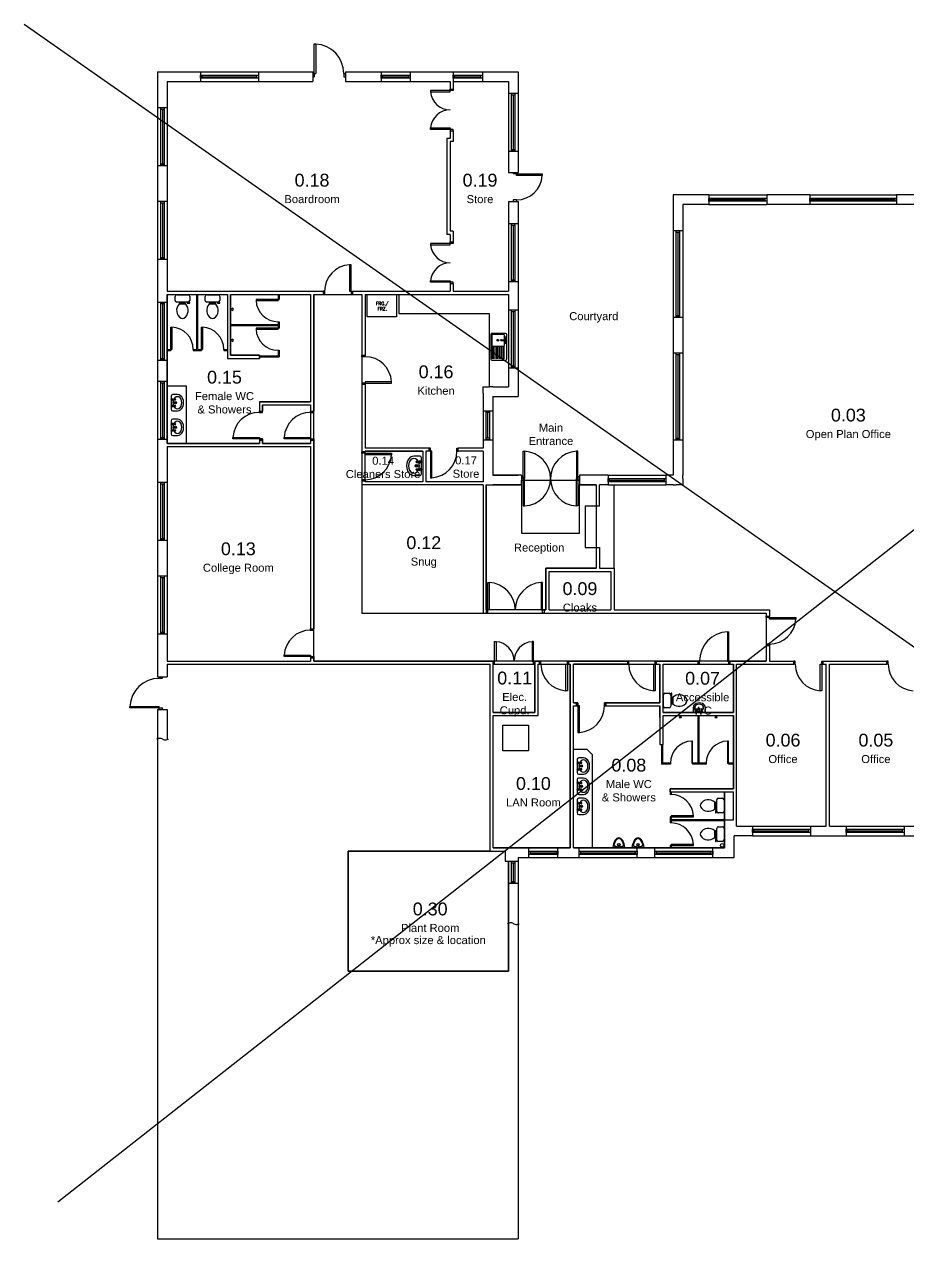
# Model space of a CAD drawing. Header units: millimetres. Extents: x 79795 to 317870, y -36033 to 97293.
# Drawn here: x 79795 to 107415, y 2124 to 40048 of the extents above; entities that cross this region are included whole.
import ezdxf

# ---------------------------------------------------------------- set-up
doc = ezdxf.new("R2010")
doc.units = ezdxf.units.MM
doc.header["$MEASUREMENT"] = 0
doc.layers.get('0').update_dxf_attribs({"linetype": 'CONTINUOUS'})
for name, color, linetype in [('4THFL', 7, 'CONTINUOUS'), ('BALANCE', 7, 'CONTINUOUS'), ('BENCH', 8, 'CONTINUOUS'), ('DOORS', 4, 'CONTINUOUS'), ('ROOM_NAMES', 7, 'CONTINUOUS'), ('SANITARY', 7, 'CONTINUOUS')]:
    doc.layers.add(name, color=color, linetype=linetype)
doc.styles.get("Standard").update_dxf_attribs({"font": 'simplex'})

# ---------------------------------------------------------------- blocks, each defined once
blk = doc.blocks.new('A$C0E9529B2')
at = {"layer": 'DOORS', "ltscale": 0.95}
for p, q in [((-42, -100), (-42, 0)), ((-42, 0), (0, 0)), ((-868, 0), (-910, 0)), ((-868, -100), (-910, -100)), ((-868, -100), (-868, 0)), ((-87, -926), (-87, -100)), ((-87, -100), (-42, -100)), ((-42, -100), (-42, -926)), ((-42, -100), (0, -100)), ((-42, -926), (-87, -926))]:
    blk.add_line(p, q, dxfattribs=at)
blk.add_arc((-42, -100), 826, 180, 266.877, dxfattribs=at)
blk = doc.blocks.new('A$C6B752316')
at = {"layer": 'DOORS', "ltscale": 0.95}
for p, q in [((-42, -100), (-42, 0)), ((-42, 0), (0, 0)), ((-868, 0), (-910, 0)), ((-868, -100), (-910, -100)), ((-868, -100), (-868, 0)), ((-87, -926), (-87, -100)), ((-87, -100), (-42, -100)), ((-42, -100), (-42, -926)), ((-42, -100), (0, -100)), ((-42, -926), (-87, -926))]:
    blk.add_line(p, q, dxfattribs=at)
blk.add_arc((-42, -100), 826, 180, 266.877, dxfattribs=at)
blk = doc.blocks.new('A1063DB')
at = {"color": 0}
for p, q in [((0, 386), (0, -386)), ((470, 416), (30, 416)), ((500, -386), (500, 386)), ((91, -26), (91, 377)), ((455, -26), (455, 377)), ((75, -51), (75, -192)), ((75, -220), (75, -361)), ((445, -26), (100, -26)), ((470, -361), (470, -51)), ((30, -416), (470, -416)), ((100, -386), (445, -386))]:
    blk.add_line(p, q, dxfattribs=at)
at = {"color": 0, "linetype": 'ByBlock'}
for p, q in [((124, -26), (124, 377)), ((174, -26), (174, 377)), ((224, -26), (224, 377)), ((274, -26), (274, 377)), ((324, -26), (324, 377)), ((374, -26), (374, 377)), ((424, -26), (424, 377)), ((18, -119), (18, -299)), ((55, -119), (18, -119)), ((18, -299), (55, -299)), ((18, -299), (55, -299)), ((24, -192), (180, -192)), ((24, -220), (24, -192)), ((180, -220), (24, -220)), ((55, -192), (55, -119)), ((55, -299), (55, -220))]:
    blk.add_line(p, q, dxfattribs=at)
blk.add_circle((278, -209), 26.3, dxfattribs=at)
at = {"color": 0}
for centre, radius, start, end in [((30, 386), 30, 90, 180), ((470, 386), 30, 0, 90), ((100, -51), 25, 90, 180), ((100, -361), 25, 180, 270), ((445, -51), 25, 0, 90), ((445, -361), 25, 270, 0), ((30, -386), 30, 180, 270), ((470, -386), 30, 270, 0)]:
    blk.add_arc(centre, radius, start, end, dxfattribs=at)
at = {"color": 0, "linetype": 'ByBlock'}
blk.add_arc((177, -206), 14.2, 280.3889, 79.6111, dxfattribs=at)

msp = doc.modelspace()

# ---------------------------------------------------------------- linework, layer by layer
at = {"layer": '4THFL', "color": 1}
for p, q in [((79795, 40048), (127404, 6726)), ((80846, 3274), (125752, 38547))]:
    msp.add_line(p, q, dxfattribs=at)
at = {"layer": '4THFL'}
for p, q in [((83960, 38564), (83960, 37449)), ((83960, 38564), (85300, 38564)), ((85300, 38564), (85300, 38261)), ((85300, 38564), (87110, 38564)), ((85350, 38362), (85350, 38462)), ((85350, 38412), (87060, 38412)), ((87060, 38362), (87060, 38462)), ((87110, 38564), (87110, 38261)), ((87110, 38564), (88802, 38564)), ((88802, 38564), (88802, 38261)), ((89825, 38564), (89825, 38261)), ((89825, 38564), (90940, 38564)), ((90940, 38564), (90940, 38261)), ((90940, 38564), (91850, 38564)), ((90990, 38362), (90990, 38462)), ((90990, 38412), (91800, 38412)), ((91800, 38362), (91800, 38462)), ((91850, 38564), (91850, 38261)), ((91850, 38564), (93190, 38564)), ((93190, 38564), (93190, 38261)), ((93190, 38564), (94100, 38564)), ((93240, 38362), (93240, 38462)), ((93240, 38412), (94050, 38412)), ((94050, 38362), (94050, 38462)), ((94100, 38564), (94100, 38261)), ((94100, 38564), (95215, 38564)), ((95215, 38564), (95215, 37899)), ((84262, 38261), (85300, 38261)), ((84262, 38261), (84262, 37449)), ((85300, 38261), (87110, 38261)), ((87110, 38261), (88802, 38261)), ((89825, 38261), (90940, 38261)), ((90940, 38261), (91850, 38261)), ((91850, 38261), (93090, 38261)), ((93090, 38261), (93090, 38024)), ((93090, 38024), (93190, 38024)), ((93190, 38261), (94100, 38261)), ((93190, 38261), (93190, 38024)), ((94100, 38261), (94912, 38261)), ((94912, 38261), (94912, 37899)), ((94912, 37899), (94912, 36089)), ((94912, 37899), (95215, 37899)), ((95014, 37849), (95114, 37849)), ((95064, 37849), (95064, 36139)), ((95215, 37899), (95215, 36089)), ((83960, 37449), (83960, 35639)), ((83960, 37449), (84262, 37449)), ((84061, 37399), (84161, 37399)), ((84111, 37399), (84111, 35689)), ((84262, 37449), (84262, 35639)), ((92990, 36486), (92990, 33486)), ((93090, 36486), (92990, 36486)), ((93090, 36724), (93190, 36724)), ((93090, 36724), (93090, 36486)), ((93190, 36724), (93190, 36386)), ((93190, 36386), (93090, 36386)), ((93090, 36386), (93090, 33586)), ((94912, 36089), (94912, 35424)), ((94912, 36089), (95215, 36089)), ((95014, 36139), (95114, 36139)), ((95215, 36089), (95215, 35424)), ((84061, 35689), (84161, 35689)), ((83960, 35639), (83960, 34524)), ((83960, 35639), (84262, 35639)), ((84262, 35639), (84262, 34524)), ((94912, 35424), (95215, 35424)), ((83960, 34524), (83960, 32714)), ((83960, 34524), (84262, 34524)), ((84262, 34524), (84262, 32714)), ((94912, 34514), (94912, 33829)), ((94912, 34514), (95215, 34514)), ((95215, 34514), (95215, 33829)), ((101170, 34724), (100055, 34724)), ((100055, 34724), (100055, 33609)), ((101170, 34724), (102980, 34724)), ((101170, 34724), (101170, 34421)), ((101220, 34522), (101220, 34622)), ((101220, 34572), (102930, 34572)), ((102930, 34522), (102930, 34622)), ((104327, 34724), (102980, 34724)), ((102980, 34724), (102980, 34421)), ((104327, 34724), (107037, 34724)), ((104327, 34724), (104327, 34421)), ((104377, 34522), (104377, 34622)), ((104377, 34572), (106987, 34572)), ((106987, 34522), (106987, 34622)), ((108385, 34724), (107037, 34724)), ((107037, 34724), (107037, 34421)), ((84061, 34474), (84161, 34474)), ((84111, 34474), (84111, 32764)), ((101170, 34421), (100357, 34421)), ((100357, 34421), (100357, 33609)), ((101170, 34421), (102980, 34421)), ((104327, 34421), (102980, 34421)), ((107037, 34421), (104327, 34421)), ((107610, 34421), (107037, 34421)), ((94912, 33829), (94912, 32019)), ((94912, 33829), (95215, 33829)), ((94912, 33829), (95215, 33829)), ((95014, 33779), (95114, 33779)), ((95064, 33779), (95064, 32069)), ((95215, 33829), (95215, 32019)), ((93090, 33486), (92990, 33486)), ((93190, 33586), (93090, 33586)), ((93090, 33486), (93090, 33249)), ((93190, 33586), (93190, 33249)), ((100055, 33609), (100055, 30899)), ((100055, 33609), (100357, 33609)), ((100156, 33559), (100256, 33559)), ((100206, 33559), (100206, 30949)), ((100357, 33609), (100357, 30899)), ((93090, 33249), (93190, 33249)), ((83960, 32714), (83960, 31374)), ((83960, 32714), (84262, 32714)), ((84061, 32764), (84161, 32764)), ((84262, 32714), (84262, 31711)), ((93090, 31949), (93190, 31949)), ((93090, 31949), (93090, 31711)), ((93190, 31949), (93190, 31711)), ((94912, 32019), (94912, 31711)), ((94912, 32019), (95215, 32019)), ((94912, 32019), (95215, 32019)), ((95014, 32069), (95114, 32069)), ((95215, 32019), (95215, 31129)), ((84262, 31711), (89132, 31711)), ((84262, 31611), (84262, 31374)), ((84262, 31611), (86137, 31611)), ((84262, 31611), (84262, 31374)), ((85185, 29891), (85185, 31611)), ((85215, 29891), (85215, 31611)), ((86137, 31611), (86137, 29611)), ((86237, 31611), (88737, 31611)), ((86237, 31611), (86237, 30761)), ((87727, 31611), (87727, 31456)), ((87757, 31611), (87757, 31456)), ((88737, 31611), (88737, 28261)), ((88837, 31611), (89132, 31611)), ((88837, 31611), (88837, 27971)), ((89132, 31711), (89132, 31611)), ((90042, 31711), (93090, 31711)), ((90042, 31711), (90042, 31611)), ((90042, 31611), (90337, 31611)), ((90337, 31611), (90337, 29709)), ((90437, 31611), (94912, 31611)), ((90437, 31611), (90437, 29709)), ((93190, 31711), (94912, 31711)), ((94912, 31611), (94912, 31129)), ((83960, 31374), (83960, 29564)), ((83960, 31374), (84262, 31374)), ((84061, 31324), (84161, 31324)), ((84111, 31324), (84111, 29614)), ((84262, 31374), (84262, 29564)), ((84262, 31374), (84262, 29564)), ((87727, 31456), (87757, 31456)), ((94912, 31129), (94912, 29319)), ((94912, 31129), (95215, 31129)), ((94912, 31129), (95215, 31129)), ((95215, 31129), (95215, 29319)), ((86237, 30761), (86237, 30711)), ((87727, 30761), (87757, 30761)), ((87727, 30761), (87727, 30676)), ((87757, 30761), (87757, 30561)), ((95014, 31079), (95114, 31079)), ((95064, 31079), (95064, 29369)), ((100055, 30899), (100357, 30899)), ((100055, 30899), (100055, 29784)), ((100156, 30949), (100256, 30949)), ((100357, 30899), (100357, 29784)), ((84374, 29891), (84374, 30591)), ((84374, 30591), (84404, 30591)), ((84404, 30591), (84404, 29891)), ((85326, 29891), (85326, 30591)), ((85326, 30591), (85356, 30591)), ((85356, 30591), (85356, 29891)), ((86237, 30711), (86237, 29711)), ((86237, 30676), (87727, 30676)), ((86237, 30646), (87727, 30646)), ((87727, 30646), (87727, 30561)), ((87727, 30561), (87757, 30561)), ((84061, 29614), (84161, 29614)), ((84262, 29891), (84374, 29891)), ((84262, 29861), (84374, 29861)), ((84404, 29891), (84374, 29891)), ((84374, 29891), (84374, 29861)), ((85074, 29891), (85185, 29891)), ((85074, 29891), (85074, 29861)), ((85074, 29861), (85326, 29861)), ((85215, 29891), (85326, 29891)), ((85326, 29891), (85326, 29861)), ((85356, 29891), (85326, 29891)), ((86026, 29891), (86137, 29891)), ((86026, 29891), (86026, 29861)), ((86026, 29861), (86137, 29861)), ((86137, 29611), (87137, 29611)), ((86237, 29711), (87137, 29711)), ((87137, 29711), (87137, 29611)), ((87137, 29696), (87727, 29696)), ((87137, 29666), (87757, 29666)), ((87727, 29866), (87757, 29866)), ((87727, 29866), (87727, 29696)), ((87757, 29866), (87757, 29666)), ((90437, 29709), (90337, 29709)), ((100055, 29784), (100055, 27074)), ((100055, 29784), (100357, 29784)), ((100156, 29734), (100256, 29734)), ((100206, 29734), (100206, 27124)), ((100357, 29784), (100357, 27074)), ((83960, 29564), (83960, 28899)), ((83960, 29564), (84262, 29564)), ((84262, 29564), (84262, 28899)), ((84262, 29564), (84262, 28899)), ((94912, 29319), (94912, 28731)), ((94912, 29319), (95215, 29319)), ((94912, 29319), (95215, 29319)), ((95014, 29369), (95114, 29369)), ((95215, 29319), (95215, 28429)), ((83960, 28899), (83960, 27089)), ((83960, 28899), (84262, 28899)), ((84061, 28849), (84161, 28849)), ((84111, 28849), (84111, 27139)), ((84262, 28899), (84262, 27089)), ((84262, 28899), (84262, 27089)), ((90337, 28799), (90337, 26692)), ((90437, 28799), (90337, 28799)), ((90437, 28799), (90437, 26812)), ((94122, 28731), (94222, 28731)), ((94122, 28631), (94122, 28731)), ((94122, 28531), (94122, 28631)), ((94122, 28531), (94122, 28429)), ((94222, 28731), (94322, 28731)), ((94425, 28731), (94322, 28731)), ((94425, 28731), (94912, 28731)), ((87137, 28261), (88737, 28261)), ((87137, 28261), (87137, 27971)), ((87237, 28161), (88737, 28161)), ((87237, 28161), (87237, 27971)), ((88737, 28161), (88737, 27971)), ((94122, 28429), (94122, 27979)), ((94425, 28429), (95215, 28429)), ((94425, 28429), (94425, 27979)), ((87137, 27971), (87237, 27971)), ((88737, 27971), (88837, 27971)), ((94122, 27979), (94122, 27069)), ((94122, 27979), (94425, 27979)), ((94324, 27929), (94224, 27929)), ((94274, 27119), (94274, 27929)), ((94425, 27979), (94425, 27069)), ((83960, 27089), (83960, 25749)), ((83960, 27089), (84262, 27089)), ((84061, 27139), (84161, 27139)), ((84262, 27089), (84262, 26961)), ((84262, 27089), (84262, 26961)), ((84262, 26961), (87137, 26961)), ((87137, 27061), (87137, 26961)), ((87137, 27061), (87237, 27061)), ((87237, 27061), (87237, 26961)), ((87237, 26961), (88737, 26961)), ((88737, 27061), (88737, 26961)), ((88737, 27061), (88837, 27061)), ((88837, 27061), (88837, 21171)), ((94122, 27069), (94122, 26812)), ((94122, 27069), (94425, 27069)), ((94324, 27119), (94224, 27119)), ((94425, 27069), (94425, 25964)), ((100055, 27074), (100357, 27074)), ((100055, 27074), (100055, 25964)), ((100156, 27124), (100256, 27124)), ((100357, 27074), (100357, 25964)), ((84262, 26861), (84262, 25749)), ((84262, 26861), (88737, 26861)), ((88737, 26861), (88737, 21171)), ((90437, 26692), (90337, 26692)), ((92437, 26812), (90437, 26812)), ((92237, 26712), (90437, 26712)), ((90437, 26712), (90437, 26692)), ((92237, 26712), (92237, 25761)), ((92337, 26712), (92337, 25761)), ((92437, 26712), (92337, 26712)), ((92437, 26712), (92437, 26812)), ((94122, 26812), (93347, 26812)), ((93347, 26712), (93347, 26812)), ((94122, 26712), (93347, 26712)), ((94122, 26712), (94122, 25964)), ((94122, 25964), (94122, 25861)), ((94122, 25861), (94122, 25761)), ((95325, 25964), (94425, 25964)), ((94425, 25964), (95215, 25964)), ((95325, 25964), (95325, 25661)), ((98025, 25964), (97135, 25964)), ((97135, 25964), (97135, 25661)), ((98025, 25964), (99835, 25964)), ((98025, 25964), (98025, 25661)), ((98075, 25762), (98075, 25862)), ((98075, 25812), (99785, 25812)), ((99785, 25762), (99785, 25862)), ((99835, 25964), (99835, 25661)), ((100055, 25964), (99835, 25964)), ((100357, 25861), (100357, 25964)), ((100357, 25861), (100357, 25761)), ((83960, 25749), (83960, 23939)), ((83960, 25749), (84262, 25749)), ((84061, 25699), (84161, 25699)), ((84111, 25699), (84111, 23989)), ((84262, 25749), (84262, 23939)), ((90337, 25782), (90337, 25661)), ((90437, 25782), (90337, 25782)), ((94122, 25661), (90337, 25661)), ((90437, 25782), (90437, 25761)), ((92237, 25761), (90437, 25761)), ((94122, 25761), (92337, 25761)), ((94122, 25661), (94122, 21661)), ((94222, 25661), (94222, 21661)), ((94222, 25661), (94322, 25661)), ((94322, 25661), (94425, 25661)), ((95325, 25661), (94425, 25661)), ((97657, 25661), (97135, 25661)), ((97657, 25661), (97657, 25011)), ((98025, 25661), (97757, 25661)), ((97757, 25011), (97757, 25661)), ((98025, 25661), (99835, 25661)), ((100055, 25661), (99835, 25661)), ((100055, 25661), (100157, 25661)), ((100257, 25661), (100157, 25661)), ((100357, 25661), (100257, 25661)), ((100357, 25761), (100357, 25661)), ((97657, 25011), (97757, 25011)), ((83960, 23939), (83960, 22824)), ((83960, 23939), (84262, 23939)), ((84061, 23989), (84161, 23989)), ((84262, 23939), (84262, 22824)), ((97657, 23711), (97657, 23061)), ((97657, 23711), (97757, 23711)), ((97757, 23711), (97757, 23061)), ((83960, 22824), (83960, 21014)), ((83960, 22824), (84262, 22824)), ((84061, 22774), (84161, 22774)), ((84111, 22774), (84111, 21064)), ((84262, 22824), (84262, 21014)), ((96082, 21761), (96082, 23061)), ((96082, 23061), (97657, 23061)), ((96182, 21761), (96182, 22961)), ((96182, 22961), (98117, 22961)), ((97757, 23061), (98217, 23061)), ((98117, 22961), (98117, 21761)), ((98217, 23061), (98217, 21761)), ((94122, 21661), (94222, 21661)), ((94222, 21761), (94222, 21661)), ((96032, 21761), (96082, 21761)), ((96032, 21761), (96032, 21661)), ((96032, 21661), (102966, 21661)), ((96182, 21761), (98117, 21761)), ((98217, 21761), (103066, 21761)), ((102966, 21661), (102966, 21561)), ((103066, 21761), (103066, 21561)), ((102966, 21561), (103066, 21561)), ((83960, 21014), (83960, 19674)), ((83960, 21014), (84262, 21014)), ((84061, 21064), (84161, 21064)), ((84262, 21014), (84262, 20161)), ((88737, 21171), (88837, 21171)), ((102966, 20651), (102966, 20161)), ((102966, 20651), (103066, 20651)), ((103066, 20651), (103066, 20161)), ((84262, 20161), (88737, 20161)), ((88737, 20261), (88737, 20161)), ((88737, 20261), (88837, 20261)), ((88837, 20261), (88837, 20161)), ((88837, 20161), (94112, 20161)), ((94112, 20161), (94442, 20161)), ((94442, 18561), (94442, 20161)), ((95742, 18561), (95742, 20161)), ((95742, 20161), (95887, 20161)), ((95887, 20061), (95887, 20161)), ((96797, 20161), (98632, 20161)), ((96797, 20061), (96797, 20161)), ((96797, 20161), (97042, 20161)), ((96797, 20061), (96797, 20161)), ((98632, 20161), (98632, 20061)), ((99542, 20161), (100842, 20161)), ((99542, 20061), (99542, 20161)), ((100842, 20061), (100842, 20161)), ((101842, 20161), (102966, 20161)), ((101842, 20061), (101842, 20161)), ((103066, 20161), (103832, 20161)), ((103832, 20061), (103832, 20161)), ((104742, 20161), (106732, 20161)), ((104742, 20061), (104742, 20161)), ((106732, 20061), (106732, 20161)), ((84262, 20061), (90664, 20061)), ((84262, 20061), (84262, 19674)), ((90437, 20061), (94342, 20061)), ((94342, 16861), (94342, 20061)), ((95842, 18461), (95842, 20061)), ((95842, 20061), (95887, 20061)), ((96797, 20061), (96842, 20061)), ((96797, 20061), (96842, 20061)), ((96842, 14326), (96842, 20061)), ((96942, 18861), (96942, 20061)), ((98632, 20061), (96942, 20061)), ((99542, 20061), (99642, 20061)), ((99642, 19091), (99642, 20061)), ((99642, 18861), (99642, 20061)), ((99742, 18561), (99742, 20061)), ((99742, 20061), (100842, 20061)), ((101842, 20061), (101942, 20061)), ((101942, 18561), (101942, 20061)), ((102042, 15011), (102042, 20061)), ((102042, 20061), (103832, 20061)), ((104742, 20061), (104842, 20061)), ((104842, 15011), (104842, 20061)), ((104842, 15011), (104842, 20061)), ((104942, 15011), (104942, 20061)), ((104942, 20061), (106732, 20061)), ((83960, 19674), (84262, 19674)), ((83960, 18651), (83960, 17743)), ((83960, 18651), (84262, 18651)), ((84262, 18651), (84262, 18561)), ((96942, 18861), (97042, 18861)), ((96942, 14326), (96942, 18761)), ((96942, 18761), (97042, 18761)), ((97042, 18861), (97042, 18761)), ((97042, 18761), (97042, 18861)), ((97952, 18861), (97952, 18761)), ((97952, 18761), (97952, 18861)), ((97952, 18861), (99642, 18861)), ((97952, 18761), (99642, 18761)), ((99642, 18411), (99642, 18761)), ((84262, 18561), (84262, 17709)), ((94442, 18561), (95742, 18561)), ((94442, 14326), (94442, 18461)), ((94442, 18461), (95842, 18461)), ((99642, 18411), (99642, 17561)), ((99742, 18561), (101942, 18561)), ((99742, 18461), (101942, 18461)), ((99742, 17561), (99742, 18461)), ((100827, 18461), (100827, 16971)), ((100857, 18461), (100857, 16971)), ((101942, 16176), (101942, 18461)), ((99642, 17561), (99742, 17561)), ((99697, 17561), (99697, 16941)), ((99727, 17561), (99727, 16971)), ((94342, 14226), (94342, 16861)), ((99972, 16941), (99697, 16941)), ((99972, 16971), (99727, 16971)), ((99972, 16971), (99972, 16941)), ((100827, 16971), (100667, 16971)), ((100667, 16971), (100667, 16941)), ((101087, 16941), (100667, 16941)), ((101087, 16971), (100857, 16971)), ((101087, 16971), (101087, 16941)), ((101942, 16971), (101782, 16971)), ((101782, 16971), (101782, 16941)), ((101942, 16941), (101782, 16941)), ((101942, 16276), (101942, 16626)), ((99962, 16176), (101942, 16176)), ((99962, 16076), (99962, 16176)), ((99962, 16076), (101942, 16076)), ((99962, 16076), (99962, 15996)), ((99992, 15996), (99962, 15996)), ((99992, 16076), (99992, 15996)), ((101662, 15201), (101662, 16076)), ((101942, 15201), (101942, 16076)), ((99962, 15296), (99962, 15106)), ((99992, 15296), (99962, 15296)), ((100692, 15326), (99992, 15326)), ((99992, 15326), (99992, 15296)), ((99992, 15296), (100692, 15296)), ((99992, 15296), (99992, 15216)), ((99992, 15216), (101662, 15216)), ((99992, 15186), (101662, 15186)), ((99992, 15186), (99992, 15106)), ((100692, 15296), (100692, 15326)), ((101662, 15201), (101942, 15201)), ((101662, 14709), (101662, 15201)), ((99992, 15106), (99962, 15106)), ((102042, 15011), (102540, 15011)), ((102540, 15011), (104350, 15011)), ((102540, 15011), (102540, 14709)), ((102590, 14810), (102590, 14910)), ((102590, 14860), (104300, 14860)), ((104300, 14810), (104300, 14910)), ((104350, 15011), (104842, 15011)), ((104350, 15011), (104350, 14709)), ((104942, 15011), (105465, 15011)), ((105465, 15011), (107275, 15011)), ((105465, 15011), (105465, 14709)), ((105515, 14810), (105515, 14910)), ((105515, 14860), (107225, 14860)), ((107225, 14810), (107225, 14910)), ((107275, 15011), (107742, 15011)), ((107275, 15011), (107275, 14709)), ((100692, 14436), (99992, 14436)), ((99992, 14436), (99992, 14406)), ((100692, 14406), (100692, 14436)), ((101662, 14326), (101662, 14709)), ((101965, 14024), (101965, 14709)), ((102540, 14709), (101965, 14709)), ((102540, 14709), (104350, 14709)), ((104350, 14709), (105465, 14709)), ((105465, 14709), (107275, 14709)), ((107275, 14709), (108615, 14709)), ((94342, 14226), (94812, 14226)), ((94442, 14326), (94812, 14326)), ((94812, 14326), (95112, 14326)), ((94812, 14226), (94812, 13911)), ((95112, 14326), (95552, 14326)), ((95552, 14024), (95552, 14326)), ((95552, 14326), (96462, 14326)), ((95602, 14125), (95602, 14225)), ((95602, 14175), (96412, 14175)), ((96412, 14125), (96412, 14225)), ((96462, 14326), (96842, 14326)), ((96462, 14024), (96462, 14326)), ((96942, 14326), (97127, 14326)), ((97127, 14024), (97127, 14326)), ((97127, 14326), (98937, 14326)), ((97177, 14125), (97177, 14225)), ((97177, 14175), (98887, 14175)), ((98887, 14125), (98887, 14225)), ((98937, 14024), (98937, 14326)), ((98937, 14326), (99490, 14326)), ((99490, 14326), (101300, 14326)), ((99490, 14024), (99490, 14326)), ((99540, 14125), (99540, 14225)), ((99540, 14175), (101250, 14175)), ((99962, 14406), (99962, 14326)), ((99992, 14406), (99962, 14406)), ((99992, 14406), (100692, 14406)), ((99992, 14406), (99992, 14326)), ((101250, 14125), (101250, 14225)), ((101300, 14024), (101300, 14326)), ((101300, 14326), (101662, 14326)), ((94812, 13911), (95215, 13911)), ((94912, 13911), (94912, 13226)), ((95014, 13861), (95114, 13861)), ((95064, 13861), (95064, 13276)), ((95215, 14024), (95552, 14024)), ((95215, 14024), (95215, 13911)), ((95215, 13911), (95215, 13226)), ((95552, 14024), (96462, 14024)), ((96462, 14024), (97127, 14024)), ((97127, 14024), (98937, 14024)), ((98937, 14024), (99490, 14024)), ((99490, 14024), (101300, 14024)), ((101300, 14024), (101965, 14024)), ((95014, 13276), (95114, 13276)), ((94912, 13226), (94912, 12881)), ((94912, 13226), (95215, 13226)), ((95215, 13226), (95215, 11947)), ((94912, 12881), (94912, 11981))]:
    msp.add_line(p, q, dxfattribs=at)
at = {"layer": '4THFL', "color": 8}
for p, q in [((95325, 25661), (95325, 24161)), ((97135, 24161), (97135, 25661)), ((95325, 24161), (97135, 24161)), ((83960, 17743), (83960, 2124)), ((95215, 11947), (95215, 2124)), ((83960, 2124), (95215, 2124))]:
    msp.add_line(p, q, dxfattribs=at)
at = {"layer": '4THFL'}
for points in [[(85300, 38462), (87110, 38462), (87110, 38362), (85300, 38362)], [(90940, 38462), (91850, 38462), (91850, 38362), (90940, 38362)], [(93190, 38462), (94100, 38462), (94100, 38362), (93190, 38362)], [(95114, 37899), (95114, 36089), (95014, 36089), (95014, 37899)], [(84161, 37449), (84161, 35639), (84061, 35639), (84061, 37449)], [(84161, 34524), (84161, 32714), (84061, 32714), (84061, 34524)], [(101170, 34622), (102980, 34622), (102980, 34522), (101170, 34522)], [(104327, 34622), (107037, 34622), (107037, 34522), (104327, 34522)], [(95114, 33829), (95114, 32019), (95014, 32019), (95014, 33829)], [(100256, 33609), (100256, 30899), (100156, 30899), (100156, 33609)], [(84161, 31374), (84161, 29564), (84061, 29564), (84061, 31374)], [(87727, 31456), (87032, 31456), (87032, 31426), (87727, 31426)], [(95114, 31129), (95114, 29319), (95014, 29319), (95014, 31129)], [(87727, 30561), (87032, 30561), (87032, 30531), (87727, 30531)], [(100256, 29784), (100256, 27074), (100156, 27074), (100156, 29784)], [(84161, 28899), (84161, 27089), (84061, 27089), (84061, 28899)], [(94224, 27069), (94224, 27979), (94324, 27979), (94324, 27069)], [(98025, 25862), (99835, 25862), (99835, 25762), (98025, 25762)], [(84161, 25749), (84161, 23939), (84061, 23939), (84061, 25749)], [(84161, 22824), (84161, 21014), (84061, 21014), (84061, 22824)], [(100667, 16971), (100667, 17666), (100637, 17666), (100637, 16971)], [(101782, 16971), (101782, 17666), (101752, 17666), (101752, 16971)], [(102540, 14910), (104350, 14910), (104350, 14810), (102540, 14810)], [(105465, 14910), (107275, 14910), (107275, 14810), (105465, 14810)], [(95552, 14225), (96462, 14225), (96462, 14125), (95552, 14125)], [(97127, 14225), (98937, 14225), (98937, 14125), (97127, 14125)], [(99490, 14225), (101300, 14225), (101300, 14125), (99490, 14125)], [(95114, 13911), (95114, 13226), (95014, 13226), (95014, 13911)]]:
    msp.add_lwpolyline(points, close=True, dxfattribs=at)
at = {"layer": '4THFL', "color": 8}
msp.add_lwpolyline([(94742, 18161), (95542, 18161), (95542, 17361), (94742, 17361)], close=True, dxfattribs=at)
at = {"layer": '4THFL'}
msp.add_lwpolyline([(94342, 14226), (89912, 14226), (89912, 10476), (94912, 10476), (94912, 13911)], dxfattribs=at)
msp.add_circle((101590, 14407), 55, dxfattribs=at)
for centre, radius, start, end in [((87727, 31456), 695, 182.474, 270), ((84374, 29891), 700, 0, 87.5437), ((85326, 29891), 700, 0, 87.5437), ((87727, 30561), 695, 182.474, 270), ((100667, 16971), 695, 92.474, 180), ((101782, 16971), 695, 92.474, 180), ((99992, 15296), 700, 2.4563, 90), ((99992, 14406), 700, 2.4563, 90)]:
    msp.add_arc(centre, radius, start, end, dxfattribs=at)
for points in [[(83933, 17733), (84062, 17756), (84159, 17706), (84296, 17719)], [(94886, 11971), (95014, 11994), (95111, 11944), (95249, 11956)]]:
    msp.add_spline(points, degree=3, dxfattribs=at)
at = {"layer": 'BALANCE', "color": 9}
for points in [[(84262, 31611), (86137, 31611), (86137, 29611), (87137, 29611), (87137, 29711), (86237, 29711), (86237, 31611), (88737, 31611), (88737, 28261), (87137, 28261), (87137, 27929), (87237, 27929), (87237, 28161), (88737, 28161), (88737, 26961), (87237, 26961), (87237, 27103), (87137, 27103), (87137, 26961), (84262, 26961), (84262, 31611)], [(90437, 26712), (92237, 26712), (92237, 25761), (90437, 25761), (90437, 26712)], [(94442, 20061), (95742, 20061), (95742, 18561), (94442, 18561), (94442, 20061)], [(95842, 20061), (96842, 20061), (96842, 14326), (94442, 14326), (94442, 18461), (95842, 18461), (95842, 20061)], [(96942, 20061), (99642, 20061), (99642, 18861), (97910, 18861), (97910, 18761), (99642, 18761), (99642, 17561), (99742, 17561), (99742, 18461), (101942, 18461), (101942, 16176), (99962, 16176), (99962, 16076), (101662, 16076), (101662, 14326), (96942, 14326), (96942, 18761), (97084, 18761), (97084, 18861), (96942, 18861), (96942, 20061)], [(99742, 20061), (101942, 20061), (101942, 18561), (99742, 18561), (99742, 20061)], [(89912, 14226), (94812, 14226), (94812, 13911), (94912, 13911), (94912, 10476), (89912, 10476), (89912, 14226)]]:
    msp.add_lwpolyline(points, close=True, dxfattribs=at)
at = {"layer": 'BALANCE', "color": 41}
for points in [[(88837, 31611), (90337, 31611), (90337, 21661), (102966, 21661), (102966, 20161), (88837, 20161), (88837, 31611)], [(94222, 25661), (95325, 25661), (95325, 25811), (97135, 25811), (97135, 25661), (97657, 25661), (97657, 23061), (96082, 23061), (96082, 21761), (94222, 21761), (94222, 25661)]]:
    msp.add_lwpolyline(points, close=True, dxfattribs=at)
at = {"layer": 'BENCH'}
for p, q in [((91487, 31611), (91487, 31011)), ((91487, 31011), (94312, 31011)), ((94312, 31011), (94312, 28731)), ((84262, 28761), (84862, 28761)), ((84862, 26961), (84862, 28761)), ((98217, 23061), (98217, 25661)), ((97307, 25011), (97307, 23711)), ((97307, 25011), (97657, 25011)), ((97307, 23711), (97657, 23711)), ((96942, 17415), (97362, 17415)), ((97362, 17415), (97542, 17235)), ((97542, 14326), (97542, 17235))]:
    msp.add_line(p, q, dxfattribs=at)
msp.add_lwpolyline([(90507, 31611), (91417, 31611), (91417, 30911), (90507, 30911)], close=True, dxfattribs=at)
at = {"layer": 'DOORS', "ltscale": 0.95}
for p, q in [((88852, 39434), (88897, 39434)), ((88852, 38511), (88852, 39434)), ((88897, 39434), (88897, 38511)), ((88802, 38511), (88852, 38511)), ((88802, 38411), (88852, 38411)), ((88852, 38511), (88852, 38411)), ((88852, 38511), (88897, 38511)), ((89775, 38511), (89775, 38411)), ((89775, 38511), (89825, 38511)), ((89775, 38411), (89825, 38411)), ((92482, 37982), (92482, 37937)), ((93090, 37982), (92482, 37982)), ((92482, 37937), (93090, 37937)), ((93090, 37937), (93090, 37982)), ((92482, 36811), (93090, 36811)), ((92482, 36766), (92482, 36811)), ((93090, 36811), (93090, 36766)), ((93090, 36766), (92482, 36766)), ((95062, 35424), (95062, 35374)), ((95162, 35374), (95062, 35374)), ((95162, 35424), (95162, 35374)), ((95162, 35374), (95972, 35374)), ((95162, 35329), (95162, 35374)), ((95972, 35329), (95162, 35329)), ((95972, 35374), (95972, 35329)), ((95162, 34564), (95062, 34564)), ((95062, 34564), (95062, 34514)), ((95162, 34564), (95162, 34514)), ((92482, 33207), (92482, 33162)), ((93090, 33207), (92482, 33207)), ((92482, 33162), (93090, 33162)), ((93090, 33162), (93090, 33207)), ((89955, 32537), (89955, 31711)), ((90000, 32537), (89955, 32537)), ((90000, 31711), (90000, 32537)), ((92482, 32036), (93090, 32036)), ((92482, 31991), (92482, 32036)), ((93090, 31991), (92482, 31991)), ((93090, 32036), (93090, 31991)), ((89174, 31711), (89132, 31711)), ((89174, 31611), (89132, 31611)), ((89174, 31711), (89174, 31611)), ((89955, 31711), (90000, 31711)), ((90000, 31711), (90000, 31611)), ((90000, 31711), (90042, 31711)), ((90000, 31611), (90042, 31611)), ((90337, 29667), (90337, 29709)), ((90437, 29667), (90337, 29667)), ((90437, 29667), (90437, 29709)), ((90437, 28841), (90337, 28841)), ((90337, 28841), (90337, 28799)), ((91263, 28886), (90437, 28886)), ((90437, 28886), (90437, 28841)), ((90437, 28841), (91263, 28841)), ((90437, 28841), (90437, 28799)), ((91263, 28841), (91263, 28886)), ((87137, 27929), (87137, 27971)), ((87137, 27929), (87237, 27929)), ((87237, 27929), (87237, 27971)), ((88737, 27929), (88737, 27971)), ((88737, 27929), (88737, 27971)), ((88737, 27929), (88837, 27929)), ((88737, 27929), (88837, 27929)), ((88837, 27929), (88837, 27971)), ((88837, 27929), (88837, 27971)), ((86311, 27148), (87137, 27148)), ((86311, 27103), (86311, 27148)), ((87137, 27103), (86311, 27103)), ((87137, 27148), (87137, 27103)), ((87137, 27103), (87237, 27103)), ((87137, 27103), (87137, 27061)), ((87237, 27103), (87237, 27061)), ((87911, 27148), (88737, 27148)), ((87911, 27103), (87911, 27148)), ((87911, 27148), (88737, 27148)), ((87911, 27103), (87911, 27148)), ((88737, 27103), (87911, 27103)), ((88737, 27103), (87911, 27103)), ((88737, 27148), (88737, 27103)), ((88737, 27148), (88737, 27103)), ((88737, 27103), (88837, 27103)), ((88737, 27103), (88737, 27061)), ((88737, 27103), (88837, 27103)), ((88737, 27103), (88737, 27061)), ((88837, 27103), (88837, 27061)), ((88837, 27103), (88837, 27061)), ((90337, 26650), (90337, 26692)), ((90437, 26650), (90337, 26650)), ((90437, 26650), (90437, 26692)), ((90437, 26624), (90437, 26666)), ((90437, 26650), (91263, 26650)), ((90437, 26605), (90437, 26650)), ((91263, 26605), (90437, 26605)), ((91263, 26650), (91263, 26605)), ((92479, 26812), (92437, 26812)), ((92479, 26712), (92437, 26712)), ((92479, 26712), (92479, 26812)), ((92479, 26712), (92479, 25886)), ((92524, 26712), (92479, 26712)), ((92524, 25886), (92524, 26712)), ((93305, 26712), (93305, 26812)), ((93305, 26812), (93347, 26812)), ((93305, 26712), (93347, 26712)), ((95375, 25861), (95375, 26716)), ((95375, 26716), (95420, 26716)), ((95420, 26716), (95420, 25861)), ((97040, 26716), (97040, 25861)), ((97085, 26716), (97040, 26716)), ((97085, 25861), (97085, 26716)), ((90437, 25824), (90337, 25824)), ((90337, 25824), (90337, 25782)), ((90437, 25824), (90437, 25782)), ((92479, 25886), (92524, 25886)), ((95375, 25861), (95375, 25006)), ((95420, 25006), (95420, 25861)), ((97040, 25006), (97040, 25861)), ((97085, 25861), (97085, 25006)), ((95375, 25006), (95420, 25006)), ((97085, 25006), (97040, 25006)), ((94272, 21761), (94272, 22616)), ((94272, 22616), (94317, 22616)), ((94317, 22616), (94317, 21761)), ((95937, 22616), (95937, 21761)), ((95982, 22616), (95937, 22616)), ((95982, 21761), (95982, 22616)), ((94317, 21761), (94272, 21761)), ((95937, 21761), (95982, 21761)), ((88737, 21129), (88737, 21171)), ((88737, 21129), (88837, 21129)), ((88837, 21129), (88837, 21171)), ((101755, 21077), (101755, 20161)), ((101755, 21077), (101800, 21077)), ((101800, 20161), (101800, 21077)), ((94484, 20769), (94529, 20769)), ((94484, 20161), (94484, 20769)), ((94529, 20769), (94529, 20161)), ((95700, 20769), (95655, 20769)), ((95655, 20769), (95655, 20161)), ((95700, 20161), (95700, 20769)), ((87911, 20348), (88737, 20348)), ((87911, 20303), (87911, 20348)), ((88737, 20303), (87911, 20303)), ((88737, 20348), (88737, 20303)), ((88737, 20303), (88737, 20261)), ((88737, 20303), (88837, 20303)), ((88837, 20303), (88837, 20261)), ((94529, 20161), (94484, 20161)), ((95655, 20161), (95700, 20161)), ((95929, 20161), (95887, 20161)), ((95929, 20061), (95929, 20161)), ((96755, 20161), (96797, 20161)), ((96755, 20061), (96755, 20161)), ((96755, 20161), (96797, 20161)), ((96755, 20061), (96755, 20161)), ((100884, 20161), (100842, 20161)), ((100884, 20061), (100884, 20161)), ((101755, 20161), (101800, 20161)), ((101800, 20161), (101842, 20161)), ((101800, 20061), (101800, 20161)), ((103874, 20161), (103832, 20161)), ((103874, 20061), (103874, 20161)), ((104700, 20161), (104742, 20161)), ((104700, 20061), (104700, 20161)), ((106774, 20161), (106732, 20161)), ((106774, 20061), (106774, 20161)), ((95929, 20061), (95887, 20061)), ((96710, 19235), (96710, 20061)), ((96710, 20061), (96755, 20061)), ((96710, 19235), (96710, 20061)), ((96710, 20061), (96755, 20061)), ((96755, 20061), (96755, 19235)), ((96755, 20061), (96797, 20061)), ((96755, 20061), (96755, 19235)), ((96755, 20061), (96797, 20061)), ((100884, 20061), (100842, 20061)), ((101800, 20061), (101842, 20061)), ((103874, 20061), (103832, 20061)), ((104655, 19235), (104655, 20061)), ((104655, 20061), (104700, 20061)), ((104700, 20061), (104700, 19235)), ((104700, 20061), (104742, 20061)), ((106774, 20061), (106732, 20061)), ((84012, 19624), (84012, 19674)), ((84012, 19624), (84112, 19624)), ((84112, 19624), (84112, 19674)), ((96755, 19235), (96710, 19235)), ((96755, 19235), (96710, 19235)), ((104700, 19235), (104655, 19235)), ((83090, 18746), (84012, 18746)), ((83090, 18701), (83090, 18746)), ((84012, 18701), (83090, 18701)), ((84012, 18701), (84012, 18746)), ((84012, 18701), (84112, 18701)), ((84012, 18651), (84012, 18701)), ((84112, 18651), (84112, 18701)), ((97084, 18861), (97042, 18861)), ((97084, 18761), (97042, 18761)), ((97084, 18761), (97042, 18761)), ((97084, 18861), (97084, 18761)), ((97084, 18761), (97084, 18861)), ((97084, 18761), (97084, 17935)), ((97129, 18761), (97084, 18761)), ((97129, 17935), (97129, 18761)), ((97910, 18861), (97910, 18761)), ((97910, 18761), (97910, 18861)), ((97910, 18861), (97952, 18861)), ((97910, 18761), (97952, 18761)), ((97910, 18761), (97952, 18761)), ((97084, 17935), (97129, 17935))]:
    msp.add_line(p, q, dxfattribs=at)
at = {"layer": 'DOORS'}
for p, q in [((95325, 25911), (95375, 25911)), ((95325, 25811), (95375, 25811)), ((95375, 25911), (95375, 25811)), ((95420, 25861), (95375, 25861)), ((97040, 25861), (97085, 25861)), ((97085, 25911), (97085, 25811)), ((97135, 25911), (97085, 25911)), ((97135, 25911), (97085, 25911)), ((97085, 25911), (97085, 25811)), ((97135, 25811), (97085, 25811)), ((97135, 25811), (97085, 25811))]:
    msp.add_line(p, q, dxfattribs=at)
at = {"layer": 'DOORS', "ltscale": 0.95}
for points in [[(93090, 37982), (93090, 38024), (93190, 38024), (93190, 37982)], [(93190, 36724), (93190, 36766), (93090, 36766), (93090, 36724)], [(93090, 33207), (93090, 33249), (93190, 33249), (93190, 33207)], [(93190, 31949), (93190, 31991), (93090, 31991), (93090, 31949)], [(94222, 21661), (94272, 21661), (94272, 21761), (94222, 21761)], [(95982, 21761), (96032, 21761), (96032, 21661), (95982, 21661)], [(94442, 20061), (94484, 20061), (94484, 20161), (94442, 20161)], [(95700, 20161), (95742, 20161), (95742, 20061), (95700, 20061)]]:
    msp.add_lwpolyline(points, close=True, dxfattribs=at)
for centre, radius, start, end in [((88852, 38511), 922, 0, 87.204), ((93090, 37982), 608, 184.2445, 270), ((93090, 36766), 608, 90, 175.7555), ((95162, 35374), 810, 270, 356.8153), ((93090, 33207), 608, 184.2445, 270), ((90000, 31711), 826, 93.123, 180), ((93090, 31991), 608, 90, 175.7555), ((90437, 28841), 826, 3.123, 90), ((87137, 27103), 826, 90, 176.877), ((88737, 27103), 826, 90, 176.877), ((90437, 26650), 826, 270, 356.877), ((92479, 26712), 826, 273.123, 0), ((95375, 25861), 855, 0, 86.983), ((97085, 25861), 855, 93.017, 180), ((95375, 25861), 855, 273.017, 0), ((97085, 25861), 855, 180, 266.983), ((94272, 21761), 855, 0, 86.983), ((95982, 21761), 855, 93.017, 180), ((88737, 20303), 826, 90, 176.877), ((101800, 20161), 916, 92.8159, 180), ((94484, 20161), 608, 0, 85.7555), ((95700, 20161), 608, 94.2445, 180), ((96755, 20061), 826, 180, 266.877), ((104700, 20061), 826, 180, 266.877), ((107600, 20061), 826, 180, 266.877), ((84012, 18701), 922, 90, 177.204), ((97084, 18761), 826, 273.123, 0)]:
    msp.add_arc(centre, radius, start, end, dxfattribs=at)
at = {"layer": 'SANITARY'}
for p, q in [((84506, 31422), (84506, 31552)), ((84556, 31602), (84911, 31602)), ((84961, 31552), (84961, 31422)), ((85444, 31422), (85444, 31552)), ((85494, 31602), (85849, 31602)), ((85899, 31552), (85899, 31422)), ((84911, 31372), (84556, 31372)), ((84835, 31311), (84632, 31311)), ((84708, 31372), (84708, 31352)), ((84758, 31372), (84758, 31352)), ((84885, 31372), (84885, 31334)), ((84885, 31334), (84962, 31334)), ((84911, 31359), (84911, 31372)), ((84962, 31359), (84911, 31359)), ((84962, 31334), (84962, 31359)), ((85849, 31372), (85494, 31372)), ((85773, 31311), (85570, 31311)), ((85647, 31372), (85647, 31352)), ((85697, 31372), (85697, 31352)), ((85824, 31372), (85824, 31334)), ((85824, 31334), (85900, 31334)), ((85849, 31359), (85849, 31372)), ((85900, 31359), (85849, 31359)), ((85900, 31334), (85900, 31359)), ((86312, 31181), (86237, 31144)), ((86237, 31144), (86312, 31106)), ((86312, 31181), (86312, 31106)), ((86312, 30216), (86237, 30179)), ((86237, 30179), (86312, 30141)), ((86312, 30216), (86312, 30141)), ((84576, 28484), (84431, 28484)), ((84381, 28434), (84381, 28024)), ((84513, 28341), (84450, 28341)), ((84450, 28316), (84513, 28316)), ((84513, 28141), (84450, 28141)), ((84450, 28116), (84513, 28116)), ((84431, 27974), (84576, 27974)), ((84576, 27717), (84431, 27717)), ((84381, 27667), (84381, 27257)), ((84513, 27574), (84450, 27574)), ((84450, 27549), (84513, 27549)), ((84513, 27374), (84450, 27374)), ((84450, 27349), (84513, 27349)), ((84431, 27207), (84576, 27207)), ((92139, 26566), (91965, 26566)), ((92116, 26396), (92041, 26396)), ((92041, 26365), (92116, 26365)), ((92199, 26014), (92199, 26506)), ((91965, 25954), (92139, 25954)), ((92116, 26156), (92041, 26156)), ((92041, 26125), (92116, 26125)), ((99754, 18752), (99754, 19107)), ((99754, 18752), (99754, 19107)), ((99804, 19157), (99934, 19157)), ((99804, 19157), (99934, 19157)), ((99997, 19107), (99984, 19107)), ((99984, 19107), (99984, 18752)), ((99997, 19107), (99984, 19107)), ((99984, 19107), (99984, 18752)), ((99984, 19082), (100022, 19082)), ((99984, 19082), (100022, 19082)), ((100022, 19158), (99997, 19158)), ((99997, 19158), (99997, 19107)), ((100022, 19158), (99997, 19158)), ((99997, 19158), (99997, 19107)), ((100022, 19082), (100022, 19158)), ((100022, 19082), (100022, 19158)), ((100045, 19031), (100045, 18828)), ((100045, 19031), (100045, 18828)), ((99934, 18702), (99804, 18702)), ((99934, 18702), (99804, 18702)), ((99984, 18955), (100004, 18955)), ((99984, 18955), (100004, 18955)), ((99984, 18905), (100004, 18905)), ((99984, 18905), (100004, 18905)), ((100684, 18711), (100684, 18602)), ((100791, 18664), (100791, 18617)), ((100810, 18617), (100810, 18664)), ((100875, 18664), (100875, 18628)), ((100941, 18664), (100941, 18617)), ((100960, 18617), (100960, 18664)), ((101066, 18602), (101066, 18711)), ((100285, 18461), (100247, 18386)), ((100322, 18386), (100247, 18386)), ((100322, 18386), (100285, 18461)), ((100721, 18565), (101029, 18565)), ((101400, 18461), (101362, 18386)), ((101437, 18386), (101362, 18386)), ((101437, 18386), (101400, 18461)), ((97061, 17088), (97061, 16678)), ((97256, 17138), (97111, 17138)), ((97193, 16996), (97130, 16996)), ((97130, 16970), (97193, 16970)), ((97193, 16796), (97130, 16796)), ((97130, 16770), (97193, 16770)), ((97061, 16459), (97061, 16049)), ((97111, 16628), (97256, 16628)), ((97256, 16509), (97111, 16509)), ((97193, 16366), (97130, 16366)), ((97130, 16341), (97193, 16341)), ((97111, 15999), (97256, 15999)), ((97193, 16166), (97130, 16166)), ((97130, 16141), (97193, 16141)), ((97061, 15829), (97061, 15419)), ((97256, 15879), (97111, 15879)), ((97193, 15737), (97130, 15737)), ((97130, 15711), (97193, 15711)), ((101357, 15549), (101357, 15752)), ((101418, 15676), (101398, 15676)), ((101418, 15626), (101398, 15626)), ((101418, 15473), (101418, 15828)), ((101468, 15878), (101598, 15878)), ((101648, 15828), (101648, 15473)), ((97111, 15369), (97256, 15369)), ((97193, 15537), (97130, 15537)), ((97130, 15511), (97193, 15511)), ((101380, 15498), (101380, 15422)), ((101418, 15498), (101380, 15498)), ((101380, 15422), (101406, 15422)), ((101406, 15422), (101406, 15473)), ((101406, 15473), (101418, 15473)), ((101598, 15423), (101468, 15423)), ((101357, 14657), (101357, 14860)), ((101418, 14581), (101418, 14936)), ((101468, 14986), (101598, 14986)), ((101648, 14936), (101648, 14581)), ((98362, 14426), (98362, 14375)), ((98962, 14426), (98962, 14375)), ((101418, 14607), (101380, 14607)), ((101380, 14607), (101380, 14530)), ((101380, 14530), (101406, 14530)), ((101418, 14784), (101398, 14784)), ((101418, 14734), (101398, 14734)), ((101406, 14581), (101418, 14581)), ((101406, 14530), (101406, 14581)), ((101598, 14531), (101468, 14531)), ((98552, 14337), (98171, 14337)), ((99152, 14337), (98771, 14337))]:
    msp.add_line(p, q, dxfattribs=at)
for centre, radius in [((84418, 28329), 34.9), ((84418, 28129), 34.9), ((84418, 28329), 12.7), ((84418, 28129), 12.7), ((84513, 28229), 36.1), ((84513, 28229), 21.7), ((84418, 27562), 34.9), ((84418, 27362), 34.9), ((84418, 27562), 12.7), ((84418, 27362), 12.7), ((84513, 27462), 36.1), ((84513, 27462), 21.7), ((92041, 26260), 43.3), ((92041, 26260), 26.1), ((92155, 26380), 41.9), ((92155, 26140), 41.9), ((92155, 26380), 15.2), ((92155, 26140), 15.2), ((100800, 18592), 26.2), ((100800, 18592), 9.53), ((100875, 18664), 27.1), ((100875, 18664), 16.3), ((100950, 18592), 26.2), ((100950, 18592), 9.53), ((97098, 16983), 34.9), ((97098, 16783), 34.9), ((97098, 16983), 12.7), ((97098, 16783), 12.7), ((97193, 16883), 36.1), ((97193, 16883), 21.7), ((97098, 16354), 34.9), ((97098, 16354), 12.7), ((97098, 16154), 34.9), ((97098, 16154), 12.7), ((97193, 16254), 36.1), ((97193, 16254), 21.7), ((97098, 15724), 34.9), ((97098, 15524), 34.9), ((97098, 15724), 12.7), ((97193, 15624), 36.1), ((97193, 15624), 21.7), ((97098, 15524), 12.7), ((98362, 14426), 38.2), ((98962, 14426), 38.2)]:
    msp.add_circle(centre, radius, dxfattribs=at)
for centre, radius, start, end in [((84556, 31552), 50, 90, 180), ((84911, 31552), 50, 0, 90), ((85494, 31552), 50, 90, 180), ((85849, 31552), 50, 0, 90), ((84556, 31422), 50, 180, 270), ((84840, 31113), 288, 136.3677, 238.9468), ((84835, 31311), 203, 171.1208, 180.0003), ((84733, 30857), 495, 78.4544, 101.5456), ((84627, 31113), 288, 301.053, 43.6321), ((84632, 31311), 203, 359.9997, 8.8792), ((84911, 31422), 50, 270, 0), ((85494, 31422), 50, 180, 270), ((85778, 31113), 288, 136.3677, 238.9468), ((85773, 31311), 203, 171.1208, 180.0003), ((85672, 30857), 495, 78.4544, 101.5456), ((85565, 31113), 288, 301.053, 43.6321), ((85570, 31311), 203, 359.9997, 8.8792), ((85849, 31422), 50, 270, 0), ((84733, 30959), 102, 245.7318, 294.2682), ((85672, 30959), 102, 245.7318, 294.2682), ((84431, 28434), 50, 90, 180), ((84513, 28329), 12.7, 270, 90), ((84513, 28129), 12.7, 270, 90), ((84431, 28024), 50, 180, 270), ((84431, 27667), 50, 90, 180), ((84513, 27562), 12.7, 270, 90), ((84513, 27362), 12.7, 270, 90), ((84431, 27257), 50, 180, 270), ((92139, 26506), 60, 0, 90), ((92041, 26380), 15.2, 90, 270), ((92041, 26140), 15.2, 90, 270), ((92139, 26014), 60, 270, 0), ((99804, 19107), 50, 90, 180), ((99804, 19107), 50, 90, 180), ((99934, 19107), 50, 0, 90), ((99934, 19107), 50, 0, 90), ((100499, 18930), 495, 168.4544, 191.5456), ((100499, 18930), 495, 168.4544, 191.5456), ((100045, 18828), 203, 89.9997, 98.8792), ((100045, 18828), 203, 89.9997, 98.8792), ((100244, 18823), 288, 31.053, 133.6321), ((100398, 18930), 102, 335.7318, 24.2682), ((99804, 18752), 50, 180, 270), ((99804, 18752), 50, 180, 270), ((99934, 18752), 50, 270, 0), ((99934, 18752), 50, 270, 0), ((100045, 19031), 203, 261.1208, 270.0003), ((100045, 19031), 203, 261.1208, 270.0003), ((100244, 19037), 288, 226.3677, 328.9468), ((100721, 18602), 37.5, 180, 270), ((100800, 18664), 9.53, 0, 180), ((100950, 18664), 9.53, 0, 180), ((101029, 18602), 37.5, 270, 0), ((97111, 17088), 50, 90, 180), ((97193, 16983), 12.7, 270, 90), ((97193, 16783), 12.7, 270, 90), ((97111, 16678), 50, 180, 270), ((97111, 16459), 50, 90, 180), ((97193, 16354), 12.7, 270, 90), ((97111, 16049), 50, 180, 270), ((97193, 16154), 12.7, 270, 90), ((97111, 15829), 50, 90, 180), ((97193, 15724), 12.7, 270, 90), ((101005, 15651), 102, 155.7318, 204.2682), ((101159, 15544), 288, 46.3677, 148.9468), ((101159, 15757), 288, 211.053, 313.6321), ((101357, 15549), 203, 81.1208, 90.0003), ((101357, 15752), 203, 269.9997, 278.8792), ((100903, 15651), 495, 348.4544, 11.5456), ((101468, 15828), 50, 90, 180), ((101598, 15828), 50, 0, 90), ((97111, 15419), 50, 180, 270), ((97193, 15524), 12.7, 270, 90), ((101468, 15473), 50, 180, 270), ((101598, 15473), 50, 270, 0), ((101005, 14759), 102, 155.7318, 204.2682), ((101159, 14652), 288, 46.3677, 148.9468), ((101357, 14657), 203, 81.1208, 90.0003), ((100903, 14759), 495, 348.4544, 11.5456), ((101468, 14936), 50, 90, 180), ((101598, 14936), 50, 0, 90), ((101159, 14865), 288, 211.053, 313.6321), ((101357, 14860), 203, 269.9997, 278.8792), ((101468, 14581), 50, 180, 270), ((101598, 14581), 50, 270, 0)]:
    msp.add_arc(centre, radius, start, end, dxfattribs=at)
for centre, major_axis, ratio, start_param, end_param in [((84576, 28229), (0, -255), 0.764706, 0, 3.141593), ((84576, 28229), (0, -190), 0.740712, 4.234986, 5.189792), ((84576, 28229), (0, -190), 0.740712, 5.347365, 10.360599), ((84576, 27462), (0, -255), 0.764706, 0, 3.141593), ((84576, 27462), (0, -190), 0.740712, 4.234986, 5.189792), ((84576, 27462), (0, -190), 0.740712, 5.347365, 10.360599), ((91965, 26260), (0, 306), 0.764706, 0, 3.141593), ((91965, 26260), (0, 228), 0.740712, 5.347365, 10.360599), ((91965, 26260), (0, 228), 0.740712, 4.234986, 5.189792), ((100875, 18711), (191, 0), 0.764706, 0, 3.141593), ((100875, 18711), (142, 0), 0.740712, 5.347365, 10.360599), ((100875, 18711), (142, 0), 0.740712, 4.234986, 5.189792), ((97256, 16883), (0, -190), 0.740712, 5.347365, 10.360599), ((97256, 16883), (0, -255), 0.764706, 0, 3.141593), ((97256, 16883), (0, -190), 0.740712, 4.234986, 5.189792), ((97256, 16254), (0, -190), 0.740712, 4.234986, 5.189792), ((97256, 16254), (0, -190), 0.740712, 5.347365, 10.360599), ((97256, 16254), (0, -255), 0.764706, 0, 3.141593), ((97256, 15624), (0, -190), 0.740712, 4.234986, 5.189792), ((97256, 15624), (0, -190), 0.740712, 5.347365, 10.360599), ((97256, 15624), (0, -255), 0.764706, 0, 3.141593), ((98362, 14252), (0, 390), 0.5, 4.932101, 7.634269), ((98362, 14252), (0, 365), 0.465753, 5.16805, 7.39832), ((98362, 14494), (195, 0), 0.667882, 3.813162, 5.611615), ((98962, 14252), (0, 390), 0.5, 4.932101, 7.634269), ((98962, 14252), (0, 365), 0.465753, 5.16805, 7.39832), ((98962, 14494), (195, 0), 0.667882, 3.813162, 5.611615)]:
    msp.add_ellipse(centre, major_axis=major_axis, ratio=ratio, start_param=start_param, end_param=end_param, dxfattribs=at)

# ---------------------------------------------------------------- block references
at = {"rotation": 90}
msp.add_blockref('A$C0E9529B2', (102966, 21561), dxfattribs=at)
msp.add_blockref('A$C6B752316', (99542, 20161))
at = {"layer": 'BENCH', "color": 7, "rotation": 180}
msp.add_blockref('A1063DB', (94862, 29974), dxfattribs=at)

# ---------------------------------------------------------------- texts
at = {"layer": '4THFL', "insert": (90225, 11574), "char_height": 250, "width": 4375.15, "attachment_point": 1}
msp.add_mtext('\\pxqc;{\\fArial|b0|i0|c0|p34;*Approx size & location}', dxfattribs=at)
at = {"layer": 'BENCH', "insert": (90975, 31245), "char_height": 100, "width": 462.35, "attachment_point": 5}
msp.add_mtext('FRG./\\PFRZ.', dxfattribs=at)
at = {"layer": 'ROOM_NAMES', "char_height": 250, "attachment_point": 1}
for s, insert, width in [('\\pxqc;{\\fArial|b0|i0|c0|p34;\\H1.6x;0.18\\P\\H0.625x;Boardroom}', (87202, 35380), 3158.04), ('\\pxqc;{\\fArial|b0|i0|c0|p34;\\H1.6x;0.19\\H0.625x;\\PStore}', (92448, 35380), 3158.04), ('\\pxqc;{\\fArial|b0|i0|c0|p34;Courtyard}', (96000, 31058), 3158.04), ('\\pxqc;{\\fArial|b0|i0|c0|p34;\\H1.6x;0.15\\H0.625x;\\PFemale WC\\P& Showers}', (84468, 29228), 3158.04), ('\\pxqc;{\\fArial|b0|i0|c0|p34;\\H1.6x;0.16\\P\\H0.625x;Kitchen}', (91075, 29396), 3158.04), ('\\pxqc;{\\fArial|b0|i0|c0|p34;\\H1.6x;0.03\\P\\H0.625x;Open Plan Office}', (103951, 28044), 3158.04), ('\\pxqc;{\\fArial|b0|i0|c0|p34;Main\\PEntrance}', (94664, 27576), 3158.04), ('\\pxqc;{\\fArial|b0|i0|c0|p34;0.14\\PCleaners Store}', (89421, 26544), 3158.04), ('\\pxqc;{\\fArial|b0|i0|c0|p34;0.17\\PStore}', (92011, 26554), 3158.04), ('\\pxqc;{\\fArial|b0|i0|c0|p34;\\H1.6x;0.12\\P\\H0.625x;Snug}', (90692, 24060), 3158.04), ('\\pxqc;{\\fArial|b0|i0|c0|p34;\\H1.6x;0.13\\P\\H0.625x;College Room}', (84900, 23869), 3158.04), ('\\pxqc;{\\fArial|b0|i0|c0|p34;\\PReception}', (94294, 24249), 3158.04), ('\\pxqc;{\\fArial|b0|i0|c0|p34;\\H1.6x;0.09\\H0.625x;\\PCloaks}', (96417, 22624), 1461.86), ('\\pxqc;{\\fArial|b0|i0|c0|p34;\\H1.6x;0.11\\P\\H0.625x;Elec.\\PCupd.}', (93530, 19833), 3158.04), ('\\pxqc;{\\fArial|b0|i0|c0|p34;\\H1.6x;0.07\\H0.625x;\\PAccessible\\PWC}', (99419, 19825), 3117.64), ('\\pxqc;{\\fArial|b0|i0|c0|p34;\\H1.6x;0.06\\H0.625x;\\POffice}', (101911, 17894), 3158.04), ('\\pxqc;{\\fArial|b0|i0|c0|p34;\\H1.6x;0.05\\H0.625x;\\POffice}', (104811, 17894), 3158.04), ('\\pxqc;{\\fArial|b0|i0|c0|p34;\\H1.6x;0.08\\H0.625x;\\PMale WC\\P& Showers}', (97096, 17113), 3158.04), ('\\pxqc;{\\fArial|b0|i0|c0|p34;\\H1.6x;0.10\\H0.625x;\\PLAN Room}', (94115, 16539), 3158.04), ('\\pxqc;{\\fArial|b0|i0|c0|p34;\\H1.6x;0.30\\P\\H0.625x;Plant Room}', (90892, 12621), 3158.04)]:
    msp.add_mtext(s, dxfattribs=dict(at, insert=insert, width=width))

doc.saveas('drawing.dxf')
